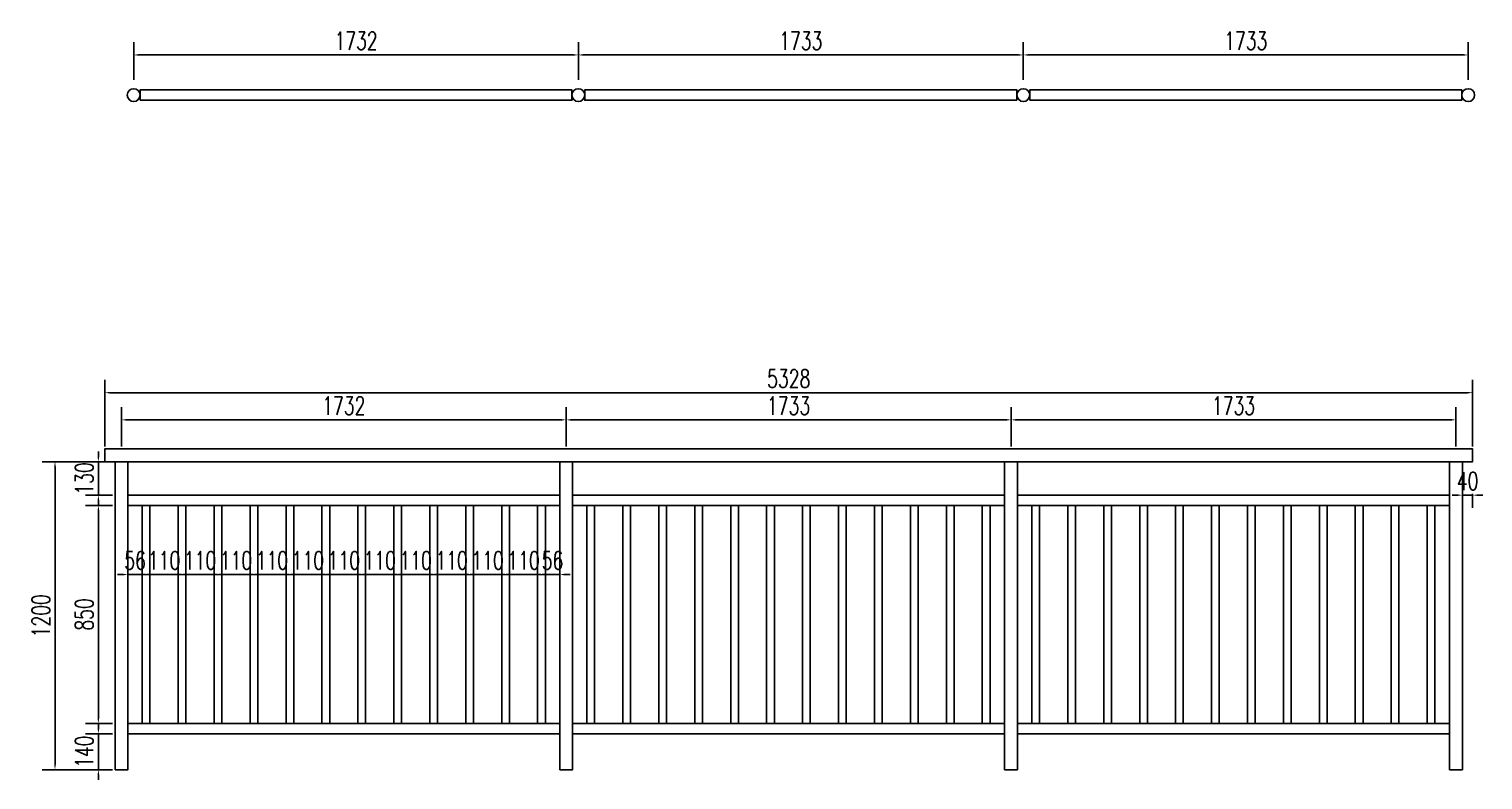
# Model space of a CAD drawing. Header units: millimetres. Extents: x -2430464 to 225692, y -180 to 1805330.
# Drawn here: x -1424092 to -1418429, y 614813 to 617739 of the extents above; entities that cross this region are included whole.
import ezdxf

# ---------------------------------------------------------------- set-up
doc = ezdxf.new("R2010")
doc.units = ezdxf.units.MM
doc.header["$LTSCALE"] = 1000
doc.layers.get('0').update_dxf_attribs({"linetype": 'CONTINUOUS'})
doc.layers.get('DEFPOINTS').update_dxf_attribs({"linetype": 'CONTINUOUS'})
for name, color, linetype in [('W-PLASTIC_RAILINGS塑木栏杆', 6, 'CONTINUOUS'), ('W-WOOD_FLOOR木地板', 30, 'CONTINUOUS'), ('景-通用-文字', 7, 'CONTINUOUS')]:
    doc.layers.add(name, color=color, linetype=linetype)
doc.styles.add('STANDARD_T3', font='simplex.shx', dxfattribs={"width": 0.7, "bigfont": 'gbcbig.shx'})
doc.dimstyles.new('W&&20', dxfattribs={"dimtxt": 70, "dimasz": 20, "dimexe": 50, "dimexo": 60, "dimgap": 20, "dimtad": 1, "dimdec": 0, "dimzin": 0, "dimdsep": 46, "dimtxsty": 'STANDARD_T3', "dimcen": 0.09, "dimclrd": 1, "dimclre": 1, "dimclrt": 7, "dimazin": 2, "dimtfac": 1, "dimtdec": 0, "dimtix": 1, "dimtmove": 2, "dimatfit": 3, "dimfxl": 0, "dimtolj": 1, "dimtzin": 0, "dimarcsym": 0})

# ---------------------------------------------------------------- blocks, each defined once
blk = doc.blocks.new('*U1795')
at = {"layer": 'W-PLASTIC_RAILINGS塑木栏杆'}
blk.add_lwpolyline([(-15, -420), (15, -420), (15, 430), (-15, 430)], close=True, dxfattribs=at)
blk = doc.blocks.new('*U1796')
at = {"layer": 'W-PLASTIC_RAILINGS塑木栏杆', "color": 0, "linetype": 'ByBlock', "lineweight": -2, "transparency": 16777216}
for p in [(0, 0), (140, 0), (280, 0), (420, 0), (560, 0), (700, 0), (840, 0), (980, 0), (1120, 0), (1260, 0), (1400, 0), (1540, 0)]:
    blk.add_blockref('*U1795', p, dxfattribs=at)
blk = doc.blocks.new('*D1815')
at = {"layer": 'DEFPOINTS', "color": 0, "transparency": 16777216}
for p in [(-1423797.4, 616052.8), (-1423991.4, 614852.8), (-1423757.4, 614852.8)]:
    blk.add_point(p, dxfattribs=at)
at = {"layer": 'W-WOOD_FLOOR木地板', "color": 1, "lineweight": -2, "transparency": 16777216}
for p, q in [((-1423857.4, 616052.8), (-1424041.4, 616052.8)), ((-1423991.4, 616032.8), (-1423991.4, 614872.8)), ((-1423817.4, 614852.8), (-1424041.4, 614852.8))]:
    blk.add_line(p, q, dxfattribs=at)
at = {"layer": 'W-WOOD_FLOOR木地板', "color": 1, "transparency": 16777216}
for points in [[(-1423994.8, 616032.8), (-1423988.1, 616032.8), (-1423991.4, 616052.8)], [(-1423994.8, 614872.8), (-1423988.1, 614872.8), (-1423991.4, 614852.8)]]:
    blk.add_solid(points, dxfattribs=at)
at = {"layer": 'W-WOOD_FLOOR木地板', "color": 7, "transparency": 16777216, "insert": (-1424046.4, 615452.8), "char_height": 70, "attachment_point": 5, "rotation": 90, "style": 'STANDARD_T3'}
blk.add_mtext('\\A1;1200', dxfattribs=at)
blk = doc.blocks.new('*D1801')
at = {"layer": 'DEFPOINTS', "color": 0, "transparency": 16777216}
for p in [(-1423707.4, 615882.8), (-1423822.4, 615032.8), (-1423707.4, 615032.8)]:
    blk.add_point(p, dxfattribs=at)
at = {"layer": 'W-WOOD_FLOOR木地板', "color": 1, "lineweight": -2, "transparency": 16777216}
for p, q in [((-1423767.4, 615882.8), (-1423872.4, 615882.8)), ((-1423822.4, 615862.8), (-1423822.4, 615052.8)), ((-1423767.4, 615032.8), (-1423872.4, 615032.8))]:
    blk.add_line(p, q, dxfattribs=at)
at = {"layer": 'W-WOOD_FLOOR木地板', "color": 1, "transparency": 16777216}
for points in [[(-1423825.8, 615862.8), (-1423819.1, 615862.8), (-1423822.4, 615882.8)], [(-1423825.8, 615052.8), (-1423819.1, 615052.8), (-1423822.4, 615032.8)]]:
    blk.add_solid(points, dxfattribs=at)
at = {"layer": 'W-WOOD_FLOOR木地板', "color": 7, "transparency": 16777216, "insert": (-1423877.4, 615457.8), "char_height": 70, "attachment_point": 5, "rotation": 90, "style": 'STANDARD_T3'}
blk.add_mtext('\\A1;850', dxfattribs=at)
blk = doc.blocks.new('*D1802')
at = {"layer": 'DEFPOINTS', "color": 0, "transparency": 16777216}
for p in [(-1423822.4, 616052.8), (-1423707.4, 616052.8), (-1423707.4, 615922.8)]:
    blk.add_point(p, dxfattribs=at)
at = {"layer": 'W-WOOD_FLOOR木地板', "color": 1, "lineweight": -2, "transparency": 16777216}
for p, q in [((-1423822.4, 616072.8), (-1423822.4, 616092.8)), ((-1423767.4, 616052.8), (-1423872.4, 616052.8)), ((-1423822.4, 615922.8), (-1423822.4, 616052.8)), ((-1423767.4, 615922.8), (-1423872.4, 615922.8)), ((-1423822.4, 615902.8), (-1423822.4, 615882.8))]:
    blk.add_line(p, q, dxfattribs=at)
at = {"layer": 'W-WOOD_FLOOR木地板', "color": 1, "transparency": 16777216}
for points in [[(-1423825.8, 616072.8), (-1423819.1, 616072.8), (-1423822.4, 616052.8)], [(-1423825.8, 615902.8), (-1423819.1, 615902.8), (-1423822.4, 615922.8)]]:
    blk.add_solid(points, dxfattribs=at)
at = {"layer": 'W-WOOD_FLOOR木地板', "color": 7, "transparency": 16777216, "insert": (-1423877.4, 615987.8), "char_height": 70, "attachment_point": 5, "rotation": 90, "style": 'STANDARD_T3'}
blk.add_mtext('\\A1;130', dxfattribs=at)
blk = doc.blocks.new('*D1816')
at = {"layer": 'DEFPOINTS', "color": 0, "transparency": 16777216}
for p in [(-1423707.4, 614992.8), (-1423822.4, 614852.8), (-1423707.4, 614852.8)]:
    blk.add_point(p, dxfattribs=at)
at = {"layer": 'W-WOOD_FLOOR木地板', "color": 1, "lineweight": -2, "transparency": 16777216}
for p, q in [((-1423822.4, 615012.8), (-1423822.4, 615032.8)), ((-1423767.4, 614992.8), (-1423872.4, 614992.8)), ((-1423822.4, 614992.8), (-1423822.4, 614852.8)), ((-1423767.4, 614852.8), (-1423872.4, 614852.8)), ((-1423822.4, 614832.8), (-1423822.4, 614812.8))]:
    blk.add_line(p, q, dxfattribs=at)
at = {"layer": 'W-WOOD_FLOOR木地板', "color": 1, "transparency": 16777216}
for points in [[(-1423825.7, 615012.8), (-1423819, 615012.8), (-1423822.4, 614992.8)], [(-1423825.7, 614832.8), (-1423819, 614832.8), (-1423822.4, 614852.8)]]:
    blk.add_solid(points, dxfattribs=at)
at = {"layer": 'W-WOOD_FLOOR木地板', "color": 7, "transparency": 16777216, "insert": (-1423877.4, 614922.8), "char_height": 70, "attachment_point": 5, "rotation": 90, "style": 'STANDARD_T3'}
blk.add_mtext('\\A1;140', dxfattribs=at)
blk = doc.blocks.new('*D1817')
at = {"layer": 'DEFPOINTS', "color": 0, "transparency": 16777216}
for p in [(-1422000.4, 616216.3), (-1423732.4, 616052.8), (-1422000.4, 616052.8)]:
    blk.add_point(p, dxfattribs=at)
at = {"layer": 'W-WOOD_FLOOR木地板', "color": 1, "lineweight": -2, "transparency": 16777216}
for p, q in [((-1423732.4, 616112.8), (-1423732.4, 616266.3)), ((-1422000.4, 616112.8), (-1422000.4, 616266.3)), ((-1423712.4, 616216.3), (-1422020.4, 616216.3))]:
    blk.add_line(p, q, dxfattribs=at)
at = {"layer": 'W-WOOD_FLOOR木地板', "color": 1, "transparency": 16777216}
for points in [[(-1423712.4, 616219.6), (-1423712.4, 616212.9), (-1423732.4, 616216.3)], [(-1422020.4, 616219.6), (-1422020.4, 616212.9), (-1422000.4, 616216.3)]]:
    blk.add_solid(points, dxfattribs=at)
at = {"layer": 'W-WOOD_FLOOR木地板', "color": 7, "transparency": 16777216, "insert": (-1422866.4, 616271.3), "char_height": 70, "attachment_point": 5, "style": 'STANDARD_T3'}
blk.add_mtext('\\A1;1732', dxfattribs=at)
blk = doc.blocks.new('*D1818')
at = {"layer": 'DEFPOINTS', "color": 0, "transparency": 16777216}
for p in [(-1420267.4, 616216.3), (-1422000.4, 616052.8), (-1420267.4, 616052.8)]:
    blk.add_point(p, dxfattribs=at)
at = {"layer": 'W-WOOD_FLOOR木地板', "color": 1, "lineweight": -2, "transparency": 16777216}
for p, q in [((-1422000.4, 616112.8), (-1422000.4, 616266.3)), ((-1420267.4, 616112.8), (-1420267.4, 616266.3)), ((-1421980.4, 616216.3), (-1420287.4, 616216.3))]:
    blk.add_line(p, q, dxfattribs=at)
at = {"layer": 'W-WOOD_FLOOR木地板', "color": 1, "transparency": 16777216}
for points in [[(-1421980.4, 616219.6), (-1421980.4, 616212.9), (-1422000.4, 616216.3)], [(-1420287.4, 616219.6), (-1420287.4, 616212.9), (-1420267.4, 616216.3)]]:
    blk.add_solid(points, dxfattribs=at)
at = {"layer": 'W-WOOD_FLOOR木地板', "color": 7, "transparency": 16777216, "insert": (-1421133.9, 616271.3), "char_height": 70, "attachment_point": 5, "style": 'STANDARD_T3'}
blk.add_mtext('\\A1;1733', dxfattribs=at)
blk = doc.blocks.new('*D1819')
at = {"layer": 'DEFPOINTS', "color": 0, "transparency": 16777216}
for p in [(-1418534.4, 616216.3), (-1420267.4, 616052.8), (-1418534.4, 616052.8)]:
    blk.add_point(p, dxfattribs=at)
at = {"layer": 'W-WOOD_FLOOR木地板', "color": 1, "lineweight": -2, "transparency": 16777216}
for p, q in [((-1420267.4, 616112.8), (-1420267.4, 616266.3)), ((-1418534.4, 616112.8), (-1418534.4, 616266.3)), ((-1420247.4, 616216.3), (-1418554.4, 616216.3))]:
    blk.add_line(p, q, dxfattribs=at)
at = {"layer": 'W-WOOD_FLOOR木地板', "color": 1, "transparency": 16777216}
for points in [[(-1420247.4, 616219.6), (-1420247.4, 616212.9), (-1420267.4, 616216.3)], [(-1418554.4, 616219.6), (-1418554.4, 616212.9), (-1418534.4, 616216.3)]]:
    blk.add_solid(points, dxfattribs=at)
at = {"layer": 'W-WOOD_FLOOR木地板', "color": 7, "transparency": 16777216, "insert": (-1419400.9, 616271.3), "char_height": 70, "attachment_point": 5, "style": 'STANDARD_T3'}
blk.add_mtext('\\A1;1733', dxfattribs=at)
blk = doc.blocks.new('*D1820')
at = {"layer": 'DEFPOINTS', "color": 0, "transparency": 16777216}
for p in [(-1423707.4, 615690.3), (-1423651.4, 615690.3), (-1423651.4, 615613.3)]:
    blk.add_point(p, dxfattribs=at)
at = {"layer": 'W-WOOD_FLOOR木地板', "color": 1, "lineweight": -2, "transparency": 16777216}
for p, q in [((-1423707.4, 615630.3), (-1423707.4, 615563.3)), ((-1423651.4, 615630.3), (-1423651.4, 615563.3)), ((-1423727.4, 615613.3), (-1423747.4, 615613.3)), ((-1423707.4, 615613.3), (-1423651.4, 615613.3)), ((-1423631.4, 615613.3), (-1423611.4, 615613.3))]:
    blk.add_line(p, q, dxfattribs=at)
at = {"layer": 'W-WOOD_FLOOR木地板', "color": 1, "transparency": 16777216}
for points in [[(-1423727.4, 615616.6), (-1423727.4, 615609.9), (-1423707.4, 615613.3)], [(-1423631.4, 615616.6), (-1423631.4, 615609.9), (-1423651.4, 615613.3)]]:
    blk.add_solid(points, dxfattribs=at)
at = {"layer": 'W-WOOD_FLOOR木地板', "color": 7, "transparency": 16777216, "insert": (-1423679.4, 615668.3), "char_height": 70, "attachment_point": 5, "style": 'STANDARD_T3'}
blk.add_mtext('\\A1;56', dxfattribs=at)
blk = doc.blocks.new('*D1803')
at = {"layer": 'DEFPOINTS', "color": 0, "transparency": 16777216}
for p in [(-1422361.4, 615737.2), (-1422251.4, 615737.2), (-1422251.4, 615613.3)]:
    blk.add_point(p, dxfattribs=at)
at = {"layer": '景-通用-文字', "color": 1, "lineweight": -2, "transparency": 16777216}
for p, q in [((-1422361.4, 615618.3), (-1422361.4, 615563.3)), ((-1422251.4, 615618.3), (-1422251.4, 615563.3)), ((-1422381.4, 615613.3), (-1422401.4, 615613.3)), ((-1422361.4, 615613.3), (-1422251.4, 615613.3)), ((-1422231.4, 615613.3), (-1422211.4, 615613.3))]:
    blk.add_line(p, q, dxfattribs=at)
at = {"layer": '景-通用-文字', "color": 1, "transparency": 16777216}
for points in [[(-1422381.4, 615616.6), (-1422381.4, 615609.9), (-1422361.4, 615613.3)], [(-1422231.4, 615616.6), (-1422231.4, 615609.9), (-1422251.4, 615613.3)]]:
    blk.add_solid(points, dxfattribs=at)
at = {"layer": '景-通用-文字', "color": 7, "transparency": 16777216, "insert": (-1422306.4, 615668.3), "char_height": 70, "attachment_point": 5, "style": 'STANDARD_T3'}
blk.add_mtext('\\A1;110', dxfattribs=at)
blk = doc.blocks.new('*D1804')
at = {"layer": 'DEFPOINTS', "color": 0, "transparency": 16777216}
for p in [(-1422081.4, 615733.5), (-1422025.4, 615733.5), (-1422081.4, 615613.3)]:
    blk.add_point(p, dxfattribs=at)
at = {"layer": 'W-PLASTIC_RAILINGS塑木栏杆', "color": 1, "lineweight": -2, "transparency": 16777216}
for p, q in [((-1422081.4, 615618.3), (-1422081.4, 615563.3)), ((-1422025.4, 615618.3), (-1422025.4, 615563.3)), ((-1422101.4, 615613.3), (-1422121.4, 615613.3)), ((-1422025.4, 615613.3), (-1422081.4, 615613.3)), ((-1422005.4, 615613.3), (-1421985.4, 615613.3))]:
    blk.add_line(p, q, dxfattribs=at)
at = {"layer": 'W-PLASTIC_RAILINGS塑木栏杆', "color": 1, "transparency": 16777216}
for points in [[(-1422101.4, 615616.6), (-1422101.4, 615609.9), (-1422081.4, 615613.3)], [(-1422005.4, 615616.6), (-1422005.4, 615609.9), (-1422025.4, 615613.3)]]:
    blk.add_solid(points, dxfattribs=at)
at = {"layer": 'W-PLASTIC_RAILINGS塑木栏杆', "color": 7, "transparency": 16777216, "insert": (-1422053.4, 615668.3), "char_height": 70, "attachment_point": 5, "style": 'STANDARD_T3'}
blk.add_mtext('\\A1;56', dxfattribs=at)
blk = doc.blocks.new('*D1805')
at = {"layer": 'DEFPOINTS', "color": 0, "transparency": 16777216}
for p in [(-1422221.4, 615737.2), (-1422111.4, 615737.2), (-1422111.4, 615613.3)]:
    blk.add_point(p, dxfattribs=at)
at = {"layer": '景-通用-文字', "color": 1, "lineweight": -2, "transparency": 16777216}
for p, q in [((-1422221.4, 615618.3), (-1422221.4, 615563.3)), ((-1422111.4, 615618.3), (-1422111.4, 615563.3)), ((-1422241.4, 615613.3), (-1422261.4, 615613.3)), ((-1422221.4, 615613.3), (-1422111.4, 615613.3)), ((-1422091.4, 615613.3), (-1422071.4, 615613.3))]:
    blk.add_line(p, q, dxfattribs=at)
at = {"layer": '景-通用-文字', "color": 1, "transparency": 16777216}
for points in [[(-1422241.4, 615616.6), (-1422241.4, 615609.9), (-1422221.4, 615613.3)], [(-1422091.4, 615616.6), (-1422091.4, 615609.9), (-1422111.4, 615613.3)]]:
    blk.add_solid(points, dxfattribs=at)
at = {"layer": '景-通用-文字', "color": 7, "transparency": 16777216, "insert": (-1422166.4, 615668.3), "char_height": 70, "attachment_point": 5, "style": 'STANDARD_T3'}
blk.add_mtext('\\A1;110', dxfattribs=at)
blk = doc.blocks.new('*D1806')
at = {"layer": 'DEFPOINTS', "color": 0, "transparency": 16777216}
for p in [(-1422501.4, 615737.2), (-1422391.4, 615737.2), (-1422391.4, 615613.3)]:
    blk.add_point(p, dxfattribs=at)
at = {"layer": '景-通用-文字', "color": 1, "lineweight": -2, "transparency": 16777216}
for p, q in [((-1422501.4, 615618.3), (-1422501.4, 615563.3)), ((-1422391.4, 615618.3), (-1422391.4, 615563.3)), ((-1422521.4, 615613.3), (-1422541.4, 615613.3)), ((-1422501.4, 615613.3), (-1422391.4, 615613.3)), ((-1422371.4, 615613.3), (-1422351.4, 615613.3))]:
    blk.add_line(p, q, dxfattribs=at)
at = {"layer": '景-通用-文字', "color": 1, "transparency": 16777216}
for points in [[(-1422521.4, 615616.6), (-1422521.4, 615609.9), (-1422501.4, 615613.3)], [(-1422371.4, 615616.6), (-1422371.4, 615609.9), (-1422391.4, 615613.3)]]:
    blk.add_solid(points, dxfattribs=at)
at = {"layer": '景-通用-文字', "color": 7, "transparency": 16777216, "insert": (-1422446.4, 615668.3), "char_height": 70, "attachment_point": 5, "style": 'STANDARD_T3'}
blk.add_mtext('\\A1;110', dxfattribs=at)
blk = doc.blocks.new('*D1807')
at = {"layer": 'DEFPOINTS', "color": 0, "transparency": 16777216}
for p in [(-1422641.4, 615737.2), (-1422531.4, 615737.2), (-1422531.4, 615613.3)]:
    blk.add_point(p, dxfattribs=at)
at = {"layer": '景-通用-文字', "color": 1, "lineweight": -2, "transparency": 16777216}
for p, q in [((-1422641.4, 615618.3), (-1422641.4, 615563.3)), ((-1422531.4, 615618.3), (-1422531.4, 615563.3)), ((-1422661.4, 615613.3), (-1422681.4, 615613.3)), ((-1422641.4, 615613.3), (-1422531.4, 615613.3)), ((-1422511.4, 615613.3), (-1422491.4, 615613.3))]:
    blk.add_line(p, q, dxfattribs=at)
at = {"layer": '景-通用-文字', "color": 1, "transparency": 16777216}
for points in [[(-1422661.4, 615616.6), (-1422661.4, 615609.9), (-1422641.4, 615613.3)], [(-1422511.4, 615616.6), (-1422511.4, 615609.9), (-1422531.4, 615613.3)]]:
    blk.add_solid(points, dxfattribs=at)
at = {"layer": '景-通用-文字', "color": 7, "transparency": 16777216, "insert": (-1422586.4, 615668.3), "char_height": 70, "attachment_point": 5, "style": 'STANDARD_T3'}
blk.add_mtext('\\A1;110', dxfattribs=at)
blk = doc.blocks.new('*D1808')
at = {"layer": 'DEFPOINTS', "color": 0, "transparency": 16777216}
for p in [(-1422781.4, 615737.2), (-1422671.4, 615737.2), (-1422671.4, 615613.3)]:
    blk.add_point(p, dxfattribs=at)
at = {"layer": '景-通用-文字', "color": 1, "lineweight": -2, "transparency": 16777216}
for p, q in [((-1422781.4, 615618.3), (-1422781.4, 615563.3)), ((-1422671.4, 615618.3), (-1422671.4, 615563.3)), ((-1422801.4, 615613.3), (-1422821.4, 615613.3)), ((-1422781.4, 615613.3), (-1422671.4, 615613.3)), ((-1422651.4, 615613.3), (-1422631.4, 615613.3))]:
    blk.add_line(p, q, dxfattribs=at)
at = {"layer": '景-通用-文字', "color": 1, "transparency": 16777216}
for points in [[(-1422801.4, 615616.6), (-1422801.4, 615609.9), (-1422781.4, 615613.3)], [(-1422651.4, 615616.6), (-1422651.4, 615609.9), (-1422671.4, 615613.3)]]:
    blk.add_solid(points, dxfattribs=at)
at = {"layer": '景-通用-文字', "color": 7, "transparency": 16777216, "insert": (-1422726.4, 615668.3), "char_height": 70, "attachment_point": 5, "style": 'STANDARD_T3'}
blk.add_mtext('\\A1;110', dxfattribs=at)
blk = doc.blocks.new('*D1809')
at = {"layer": 'DEFPOINTS', "color": 0, "transparency": 16777216}
for p in [(-1422921.4, 615737.2), (-1422811.4, 615737.2), (-1422811.4, 615613.3)]:
    blk.add_point(p, dxfattribs=at)
at = {"layer": '景-通用-文字', "color": 1, "lineweight": -2, "transparency": 16777216}
for p, q in [((-1422921.4, 615618.3), (-1422921.4, 615563.3)), ((-1422811.4, 615618.3), (-1422811.4, 615563.3)), ((-1422941.4, 615613.3), (-1422961.4, 615613.3)), ((-1422921.4, 615613.3), (-1422811.4, 615613.3)), ((-1422791.4, 615613.3), (-1422771.4, 615613.3))]:
    blk.add_line(p, q, dxfattribs=at)
at = {"layer": '景-通用-文字', "color": 1, "transparency": 16777216}
for points in [[(-1422941.4, 615616.6), (-1422941.4, 615609.9), (-1422921.4, 615613.3)], [(-1422791.4, 615616.6), (-1422791.4, 615609.9), (-1422811.4, 615613.3)]]:
    blk.add_solid(points, dxfattribs=at)
at = {"layer": '景-通用-文字', "color": 7, "transparency": 16777216, "insert": (-1422866.4, 615668.3), "char_height": 70, "attachment_point": 5, "style": 'STANDARD_T3'}
blk.add_mtext('\\A1;110', dxfattribs=at)
blk = doc.blocks.new('*D1810')
at = {"layer": 'DEFPOINTS', "color": 0, "transparency": 16777216}
for p in [(-1423061.4, 615737.2), (-1422951.4, 615737.2), (-1422951.4, 615613.3)]:
    blk.add_point(p, dxfattribs=at)
at = {"layer": '景-通用-文字', "color": 1, "lineweight": -2, "transparency": 16777216}
for p, q in [((-1423061.4, 615618.3), (-1423061.4, 615563.3)), ((-1422951.4, 615618.3), (-1422951.4, 615563.3)), ((-1423081.4, 615613.3), (-1423101.4, 615613.3)), ((-1423061.4, 615613.3), (-1422951.4, 615613.3)), ((-1422931.4, 615613.3), (-1422911.4, 615613.3))]:
    blk.add_line(p, q, dxfattribs=at)
at = {"layer": '景-通用-文字', "color": 1, "transparency": 16777216}
for points in [[(-1423081.4, 615616.6), (-1423081.4, 615609.9), (-1423061.4, 615613.3)], [(-1422931.4, 615616.6), (-1422931.4, 615609.9), (-1422951.4, 615613.3)]]:
    blk.add_solid(points, dxfattribs=at)
at = {"layer": '景-通用-文字', "color": 7, "transparency": 16777216, "insert": (-1423006.4, 615668.3), "char_height": 70, "attachment_point": 5, "style": 'STANDARD_T3'}
blk.add_mtext('\\A1;110', dxfattribs=at)
blk = doc.blocks.new('*D1811')
at = {"layer": 'DEFPOINTS', "color": 0, "transparency": 16777216}
for p in [(-1423201.4, 615737.2), (-1423091.4, 615737.2), (-1423091.4, 615613.3)]:
    blk.add_point(p, dxfattribs=at)
at = {"layer": '景-通用-文字', "color": 1, "lineweight": -2, "transparency": 16777216}
for p, q in [((-1423201.4, 615618.3), (-1423201.4, 615563.3)), ((-1423091.4, 615618.3), (-1423091.4, 615563.3)), ((-1423221.4, 615613.3), (-1423241.4, 615613.3)), ((-1423201.4, 615613.3), (-1423091.4, 615613.3)), ((-1423071.4, 615613.3), (-1423051.4, 615613.3))]:
    blk.add_line(p, q, dxfattribs=at)
at = {"layer": '景-通用-文字', "color": 1, "transparency": 16777216}
for points in [[(-1423221.4, 615616.6), (-1423221.4, 615609.9), (-1423201.4, 615613.3)], [(-1423071.4, 615616.6), (-1423071.4, 615609.9), (-1423091.4, 615613.3)]]:
    blk.add_solid(points, dxfattribs=at)
at = {"layer": '景-通用-文字', "color": 7, "transparency": 16777216, "insert": (-1423146.4, 615668.3), "char_height": 70, "attachment_point": 5, "style": 'STANDARD_T3'}
blk.add_mtext('\\A1;110', dxfattribs=at)
blk = doc.blocks.new('*D1812')
at = {"layer": 'DEFPOINTS', "color": 0, "transparency": 16777216}
for p in [(-1423341.4, 615737.2), (-1423231.4, 615737.2), (-1423231.4, 615613.3)]:
    blk.add_point(p, dxfattribs=at)
at = {"layer": '景-通用-文字', "color": 1, "lineweight": -2, "transparency": 16777216}
for p, q in [((-1423341.4, 615618.3), (-1423341.4, 615563.3)), ((-1423231.4, 615618.3), (-1423231.4, 615563.3)), ((-1423361.4, 615613.3), (-1423381.4, 615613.3)), ((-1423341.4, 615613.3), (-1423231.4, 615613.3)), ((-1423211.4, 615613.3), (-1423191.4, 615613.3))]:
    blk.add_line(p, q, dxfattribs=at)
at = {"layer": '景-通用-文字', "color": 1, "transparency": 16777216}
for points in [[(-1423361.4, 615616.6), (-1423361.4, 615609.9), (-1423341.4, 615613.3)], [(-1423211.4, 615616.6), (-1423211.4, 615609.9), (-1423231.4, 615613.3)]]:
    blk.add_solid(points, dxfattribs=at)
at = {"layer": '景-通用-文字', "color": 7, "transparency": 16777216, "insert": (-1423286.4, 615668.3), "char_height": 70, "attachment_point": 5, "style": 'STANDARD_T3'}
blk.add_mtext('\\A1;110', dxfattribs=at)
blk = doc.blocks.new('*D1813')
at = {"layer": 'DEFPOINTS', "color": 0, "transparency": 16777216}
for p in [(-1423481.4, 615737.2), (-1423371.4, 615737.2), (-1423371.4, 615613.3)]:
    blk.add_point(p, dxfattribs=at)
at = {"layer": '景-通用-文字', "color": 1, "lineweight": -2, "transparency": 16777216}
for p, q in [((-1423481.4, 615618.3), (-1423481.4, 615563.3)), ((-1423371.4, 615618.3), (-1423371.4, 615563.3)), ((-1423501.4, 615613.3), (-1423521.4, 615613.3)), ((-1423481.4, 615613.3), (-1423371.4, 615613.3)), ((-1423351.4, 615613.3), (-1423331.4, 615613.3))]:
    blk.add_line(p, q, dxfattribs=at)
at = {"layer": '景-通用-文字', "color": 1, "transparency": 16777216}
for points in [[(-1423501.4, 615616.6), (-1423501.4, 615609.9), (-1423481.4, 615613.3)], [(-1423351.4, 615616.6), (-1423351.4, 615609.9), (-1423371.4, 615613.3)]]:
    blk.add_solid(points, dxfattribs=at)
at = {"layer": '景-通用-文字', "color": 7, "transparency": 16777216, "insert": (-1423426.4, 615668.3), "char_height": 70, "attachment_point": 5, "style": 'STANDARD_T3'}
blk.add_mtext('\\A1;110', dxfattribs=at)
blk = doc.blocks.new('*D1814')
at = {"layer": 'DEFPOINTS', "color": 0, "transparency": 16777216}
for p in [(-1423621.4, 615737.2), (-1423511.4, 615737.2), (-1423511.4, 615613.3)]:
    blk.add_point(p, dxfattribs=at)
at = {"layer": '景-通用-文字', "color": 1, "lineweight": -2, "transparency": 16777216}
for p, q in [((-1423621.4, 615618.3), (-1423621.4, 615563.3)), ((-1423511.4, 615618.3), (-1423511.4, 615563.3)), ((-1423641.4, 615613.3), (-1423661.4, 615613.3)), ((-1423621.4, 615613.3), (-1423511.4, 615613.3)), ((-1423491.4, 615613.3), (-1423471.4, 615613.3))]:
    blk.add_line(p, q, dxfattribs=at)
at = {"layer": '景-通用-文字', "color": 1, "transparency": 16777216}
for points in [[(-1423641.4, 615616.6), (-1423641.4, 615609.9), (-1423621.4, 615613.3)], [(-1423491.4, 615616.6), (-1423491.4, 615609.9), (-1423511.4, 615613.3)]]:
    blk.add_solid(points, dxfattribs=at)
at = {"layer": '景-通用-文字', "color": 7, "transparency": 16777216, "insert": (-1423566.4, 615668.3), "char_height": 70, "attachment_point": 5, "style": 'STANDARD_T3'}
blk.add_mtext('\\A1;110', dxfattribs=at)
blk = doc.blocks.new('*U1797')
at = {"layer": 'W-PLASTIC_RAILINGS塑木栏杆'}
blk.add_lwpolyline([(-15, -420), (15, -420), (15, 430), (-15, 430)], close=True, dxfattribs=at)
blk = doc.blocks.new('*U1798')
at = {"layer": 'W-PLASTIC_RAILINGS塑木栏杆', "color": 0, "linetype": 'ByBlock', "lineweight": -2, "transparency": 16777216}
for p in [(0, 0), (140, 0), (280, 0), (420, 0), (560, 0), (700, 0), (840, 0), (980, 0), (1120, 0), (1260, 0), (1400, 0), (1540, 0)]:
    blk.add_blockref('*U1797', p, dxfattribs=at)
blk = doc.blocks.new('*U1799')
at = {"layer": 'W-PLASTIC_RAILINGS塑木栏杆'}
blk.add_lwpolyline([(-15, -420), (15, -420), (15, 430), (-15, 430)], close=True, dxfattribs=at)
blk = doc.blocks.new('*U1800')
at = {"layer": 'W-PLASTIC_RAILINGS塑木栏杆', "color": 0, "linetype": 'ByBlock', "lineweight": -2, "transparency": 16777216}
for p in [(0, 0), (140, 0), (280, 0), (420, 0), (560, 0), (700, 0), (840, 0), (980, 0), (1120, 0), (1260, 0), (1400, 0), (1540, 0)]:
    blk.add_blockref('*U1799', p, dxfattribs=at)
blk = doc.blocks.new('*D2174')
at = {"color": 1, "lineweight": -2, "transparency": 16777216}
for p, q in [((-1418529.4, 615922.8), (-1418549.4, 615922.8)), ((-1418509.4, 615927.8), (-1418509.4, 615872.8)), ((-1418509.4, 615922.8), (-1418469.4, 615922.8)), ((-1418469.4, 615927.8), (-1418469.4, 615872.8)), ((-1418449.4, 615922.8), (-1418429.4, 615922.8))]:
    blk.add_line(p, q, dxfattribs=at)
at = {"color": 1, "transparency": 16777216}
for points in [[(-1418529.4, 615926.1), (-1418529.4, 615919.4), (-1418509.4, 615922.8)], [(-1418449.4, 615926.1), (-1418449.4, 615919.4), (-1418469.4, 615922.8)]]:
    blk.add_solid(points, dxfattribs=at)
at = {"layer": 'DEFPOINTS', "color": 0, "transparency": 16777216}
for p in [(-1418509.4, 616052.8), (-1418469.4, 616052.8), (-1418469.4, 615922.8)]:
    blk.add_point(p, dxfattribs=at)
at = {"color": 7, "transparency": 16777216, "insert": (-1418489.4, 615977.8), "char_height": 70, "attachment_point": 5, "style": 'STANDARD_T3'}
blk.add_mtext('\\A1;40', dxfattribs=at)
blk = doc.blocks.new('*D2177')
at = {"layer": 'DEFPOINTS', "color": 0, "transparency": 16777216}
for p in [(-1418469.4, 616322.2), (-1423797.4, 616052.8), (-1418469.4, 616052.8)]:
    blk.add_point(p, dxfattribs=at)
at = {"layer": 'W-WOOD_FLOOR木地板', "color": 1, "lineweight": -2, "transparency": 16777216}
for p, q in [((-1423797.4, 616112.8), (-1423797.4, 616372.2)), ((-1418469.4, 616112.8), (-1418469.4, 616372.2)), ((-1423777.4, 616322.2), (-1418489.4, 616322.2))]:
    blk.add_line(p, q, dxfattribs=at)
at = {"layer": 'W-WOOD_FLOOR木地板', "color": 1, "transparency": 16777216}
for points in [[(-1423777.4, 616325.5), (-1423777.4, 616318.8), (-1423797.4, 616322.2)], [(-1418489.4, 616325.5), (-1418489.4, 616318.8), (-1418469.4, 616322.2)]]:
    blk.add_solid(points, dxfattribs=at)
at = {"layer": 'W-WOOD_FLOOR木地板', "color": 7, "transparency": 16777216, "insert": (-1421133.4, 616377.2), "char_height": 70, "attachment_point": 5, "style": 'STANDARD_T3'}
blk.add_mtext('\\A1;5328', dxfattribs=at)
blk = doc.blocks.new('*D2281')
at = {"color": 1, "lineweight": -2, "transparency": 16777216}
for p, q in [((-1423684.8, 617542), (-1423684.8, 617688.5)), ((-1421952.8, 617542), (-1421952.8, 617688.5)), ((-1423664.8, 617638.5), (-1421972.8, 617638.5))]:
    blk.add_line(p, q, dxfattribs=at)
at = {"color": 1, "transparency": 16777216}
for points in [[(-1423664.8, 617641.9), (-1423664.8, 617635.2), (-1423684.8, 617638.5)], [(-1421972.8, 617641.9), (-1421972.8, 617635.2), (-1421952.8, 617638.5)]]:
    blk.add_solid(points, dxfattribs=at)
at = {"layer": 'DEFPOINTS', "color": 0, "transparency": 16777216}
for p in [(-1421952.8, 617638.5), (-1423684.8, 617482), (-1421952.8, 617482)]:
    blk.add_point(p, dxfattribs=at)
at = {"color": 7, "transparency": 16777216, "insert": (-1422818.8, 617693.5), "char_height": 70, "attachment_point": 5, "style": 'STANDARD_T3'}
blk.add_mtext('\\A1;1732', dxfattribs=at)
blk = doc.blocks.new('*D2282')
at = {"color": 1, "lineweight": -2, "transparency": 16777216}
for p, q in [((-1421952.8, 617542), (-1421952.8, 617688.5)), ((-1420219.8, 617542), (-1420219.8, 617688.5)), ((-1421932.8, 617638.5), (-1420239.8, 617638.5))]:
    blk.add_line(p, q, dxfattribs=at)
at = {"color": 1, "transparency": 16777216}
for points in [[(-1421932.8, 617641.9), (-1421932.8, 617635.2), (-1421952.8, 617638.5)], [(-1420239.8, 617641.9), (-1420239.8, 617635.2), (-1420219.8, 617638.5)]]:
    blk.add_solid(points, dxfattribs=at)
at = {"layer": 'DEFPOINTS', "color": 0, "transparency": 16777216}
for p in [(-1420219.8, 617638.5), (-1421952.8, 617482), (-1420219.8, 617482)]:
    blk.add_point(p, dxfattribs=at)
at = {"color": 7, "transparency": 16777216, "insert": (-1421086.3, 617693.5), "char_height": 70, "attachment_point": 5, "style": 'STANDARD_T3'}
blk.add_mtext('\\A1;1733', dxfattribs=at)
blk = doc.blocks.new('*D2283')
at = {"color": 1, "lineweight": -2, "transparency": 16777216}
for p, q in [((-1420219.8, 617542), (-1420219.8, 617688.5)), ((-1418486.8, 617542), (-1418486.8, 617688.5)), ((-1420199.8, 617638.5), (-1418506.8, 617638.5))]:
    blk.add_line(p, q, dxfattribs=at)
at = {"color": 1, "transparency": 16777216}
for points in [[(-1420199.8, 617641.9), (-1420199.8, 617635.2), (-1420219.8, 617638.5)], [(-1418506.8, 617641.9), (-1418506.8, 617635.2), (-1418486.8, 617638.5)]]:
    blk.add_solid(points, dxfattribs=at)
at = {"layer": 'DEFPOINTS', "color": 0, "transparency": 16777216}
for p in [(-1418486.8, 617638.5), (-1420219.8, 617482), (-1418486.8, 617482)]:
    blk.add_point(p, dxfattribs=at)
at = {"color": 7, "transparency": 16777216, "insert": (-1419353.3, 617693.5), "char_height": 70, "attachment_point": 5, "style": 'STANDARD_T3'}
blk.add_mtext('\\A1;1733', dxfattribs=at)

msp = doc.modelspace()

# ---------------------------------------------------------------- linework, layer by layer
at = {"layer": 'W-PLASTIC_RAILINGS塑木栏杆'}
for points in [[(-1423659.84, 617462.05), (-1421977.84, 617462.05), (-1421977.84, 617502.05), (-1423659.84, 617502.05)], [(-1420244.84, 617462.05), (-1421927.84, 617462.05), (-1421927.84, 617502.05), (-1420244.84, 617502.05)], [(-1420194.84, 617462.05), (-1418511.84, 617462.05), (-1418511.84, 617502.05), (-1420194.84, 617502.05)], [(-1423797.44, 616052.76), (-1418469.44, 616052.76), (-1418469.44, 616102.76), (-1423797.44, 616102.76)], [(-1423757.44, 614852.76), (-1423707.44, 614852.76), (-1423707.44, 616052.76), (-1423757.44, 616052.76)], [(-1422025.44, 614852.76), (-1421975.44, 614852.76), (-1421975.44, 616052.76), (-1422025.44, 616052.76)], [(-1420292.44, 614852.76), (-1420242.44, 614852.76), (-1420242.44, 616052.76), (-1420292.44, 616052.76)], [(-1418559.44, 614852.76), (-1418509.44, 614852.76), (-1418509.44, 616052.76), (-1418559.44, 616052.76)], [(-1423707.44, 615882.76), (-1422025.44, 615882.76), (-1422025.44, 615922.76), (-1423707.44, 615922.76)], [(-1420292.44, 615882.76), (-1421975.44, 615882.76), (-1421975.44, 615922.76), (-1420292.44, 615922.76)], [(-1418559.44, 615882.76), (-1420242.44, 615882.76), (-1420242.44, 615922.76), (-1418559.44, 615922.76)], [(-1423707.44, 615032.76), (-1422025.44, 615032.76), (-1422025.44, 614992.76), (-1423707.44, 614992.76)], [(-1420292.44, 615032.76), (-1421975.44, 615032.76), (-1421975.44, 614992.76), (-1420292.44, 614992.76)], [(-1418559.44, 615032.76), (-1420242.44, 615032.76), (-1420242.44, 614992.76), (-1418559.44, 614992.76)]]:
    msp.add_lwpolyline(points, close=True, dxfattribs=at)
for centre in [(-1423684.84, 617482.05), (-1421952.84, 617482.05), (-1420219.84, 617482.05), (-1418486.84, 617482.05)]:
    msp.add_circle(centre, 25, dxfattribs=at)

# ---------------------------------------------------------------- block references
for name, p in [('*U1796', (-1423636.44, 615452.76)), ('*U1798', (-1421904.44, 615452.76)), ('*U1800', (-1420171.44, 615452.76))]:
    msp.add_blockref(name, p, dxfattribs=at)

# ---------------------------------------------------------------- dimensions: what is measured, and where the dimension line sits
for base, p1, p2, picture, middle in [((-1421952.84, 617638.53), (-1423684.84, 617482.05), (-1421952.84, 617482.05), '*D2281', (-1422818.84, 617693.53)), ((-1420219.84, 617638.53), (-1421952.84, 617482.05), (-1420219.84, 617482.05), '*D2282', (-1421086.34, 617693.53)), ((-1418486.84, 617638.53), (-1420219.84, 617482.05), (-1418486.84, 617482.05), '*D2283', (-1419353.34, 617693.53))]:
    dim = msp.add_linear_dim(base=base, p1=p1, p2=p2, dimstyle='W&&20')
    dim.commit()
    dim.dimension.update_dxf_attribs({"geometry": picture, "text_midpoint": middle})
at = {"color": 1}
dim = msp.add_linear_dim(base=(-1418469.44, 615922.76), p1=(-1418509.44, 616052.76), p2=(-1418469.44, 616052.76), dimstyle='W&&20', override={"dimfxl": 5, "dimfxlon": 1, "dimarcsym": 2}, dxfattribs=at)
dim.commit()
dim.dimension.update_dxf_attribs({"geometry": '*D2174', "text_midpoint": (-1418489.44, 615977.76)})
at = {"layer": 'W-PLASTIC_RAILINGS塑木栏杆'}
dim = msp.add_linear_dim(base=(-1422081.44, 615613.26), p1=(-1422025.44, 615733.53), p2=(-1422081.44, 615733.53), dimstyle='W&&20', override={"dimfxl": 5, "dimfxlon": 1, "dimarcsym": 2}, dxfattribs=at)
dim.commit()
dim.dimension.update_dxf_attribs({"geometry": '*D1804', "text_midpoint": (-1422053.44, 615668.26)})
at = {"layer": 'W-WOOD_FLOOR木地板'}
for base, p1, p2, picture, middle in [((-1418469.44, 616322.17), (-1423797.44, 616052.76), (-1418469.44, 616052.76), '*D2177', (-1421133.44, 616377.17)), ((-1422000.44, 616216.26), (-1423732.44, 616052.76), (-1422000.44, 616052.76), '*D1817', (-1422866.44, 616271.26)), ((-1420267.44, 616216.26), (-1422000.44, 616052.76), (-1420267.44, 616052.76), '*D1818', (-1421133.94, 616271.26)), ((-1418534.44, 616216.26), (-1420267.44, 616052.76), (-1418534.44, 616052.76), '*D1819', (-1419400.94, 616271.26)), ((-1423651.44, 615613.26), (-1423707.44, 615690.26), (-1423651.44, 615690.26), '*D1820', (-1423679.44, 615668.26))]:
    dim = msp.add_linear_dim(base=base, p1=p1, p2=p2, dimstyle='W&&20', dxfattribs=at)
    dim.commit()
    dim.dimension.update_dxf_attribs({"geometry": picture, "text_midpoint": middle})
for base, p1, p2, picture, middle in [((-1423822.44, 616052.76), (-1423707.44, 615922.76), (-1423707.44, 616052.76), '*D1802', (-1423877.44, 615987.76)), ((-1423991.44, 614852.76), (-1423797.44, 616052.76), (-1423757.44, 614852.76), '*D1815', (-1424046.44, 615452.76)), ((-1423822.44, 615032.76), (-1423707.44, 615882.76), (-1423707.44, 615032.76), '*D1801', (-1423877.44, 615457.76)), ((-1423822.37, 614852.76), (-1423707.44, 614992.76), (-1423707.44, 614852.76), '*D1816', (-1423877.37, 614922.76))]:
    dim = msp.add_linear_dim(base=base, p1=p1, p2=p2, angle=90, dimstyle='W&&20', dxfattribs=at)
    dim.commit()
    dim.dimension.update_dxf_attribs({"geometry": picture, "text_midpoint": middle})
at = {"layer": '景-通用-文字', "color": 3}
for base, p1, p2, picture, middle in [((-1423511.44, 615613.26), (-1423621.44, 615737.17), (-1423511.44, 615737.17), '*D1814', (-1423566.44, 615668.26)), ((-1423371.44, 615613.26), (-1423481.44, 615737.17), (-1423371.44, 615737.17), '*D1813', (-1423426.44, 615668.26)), ((-1423231.44, 615613.26), (-1423341.44, 615737.17), (-1423231.44, 615737.17), '*D1812', (-1423286.44, 615668.26)), ((-1423091.44, 615613.26), (-1423201.44, 615737.17), (-1423091.44, 615737.17), '*D1811', (-1423146.44, 615668.26)), ((-1422951.44, 615613.26), (-1423061.44, 615737.17), (-1422951.44, 615737.17), '*D1810', (-1423006.44, 615668.26)), ((-1422811.44, 615613.26), (-1422921.44, 615737.17), (-1422811.44, 615737.17), '*D1809', (-1422866.44, 615668.26)), ((-1422671.44, 615613.26), (-1422781.44, 615737.17), (-1422671.44, 615737.17), '*D1808', (-1422726.44, 615668.26)), ((-1422531.44, 615613.26), (-1422641.44, 615737.17), (-1422531.44, 615737.17), '*D1807', (-1422586.44, 615668.26)), ((-1422391.44, 615613.26), (-1422501.44, 615737.17), (-1422391.44, 615737.17), '*D1806', (-1422446.44, 615668.26)), ((-1422251.44, 615613.26), (-1422361.44, 615737.17), (-1422251.44, 615737.17), '*D1803', (-1422306.44, 615668.26)), ((-1422111.44, 615613.26), (-1422221.44, 615737.17), (-1422111.44, 615737.17), '*D1805', (-1422166.44, 615668.26))]:
    dim = msp.add_linear_dim(base=base, p1=p1, p2=p2, dimstyle='W&&20', override={"dimfxl": 5, "dimfxlon": 1, "dimarcsym": 2}, dxfattribs=at)
    dim.commit()
    dim.dimension.update_dxf_attribs({"geometry": picture, "text_midpoint": middle})

doc.saveas('drawing.dxf')
